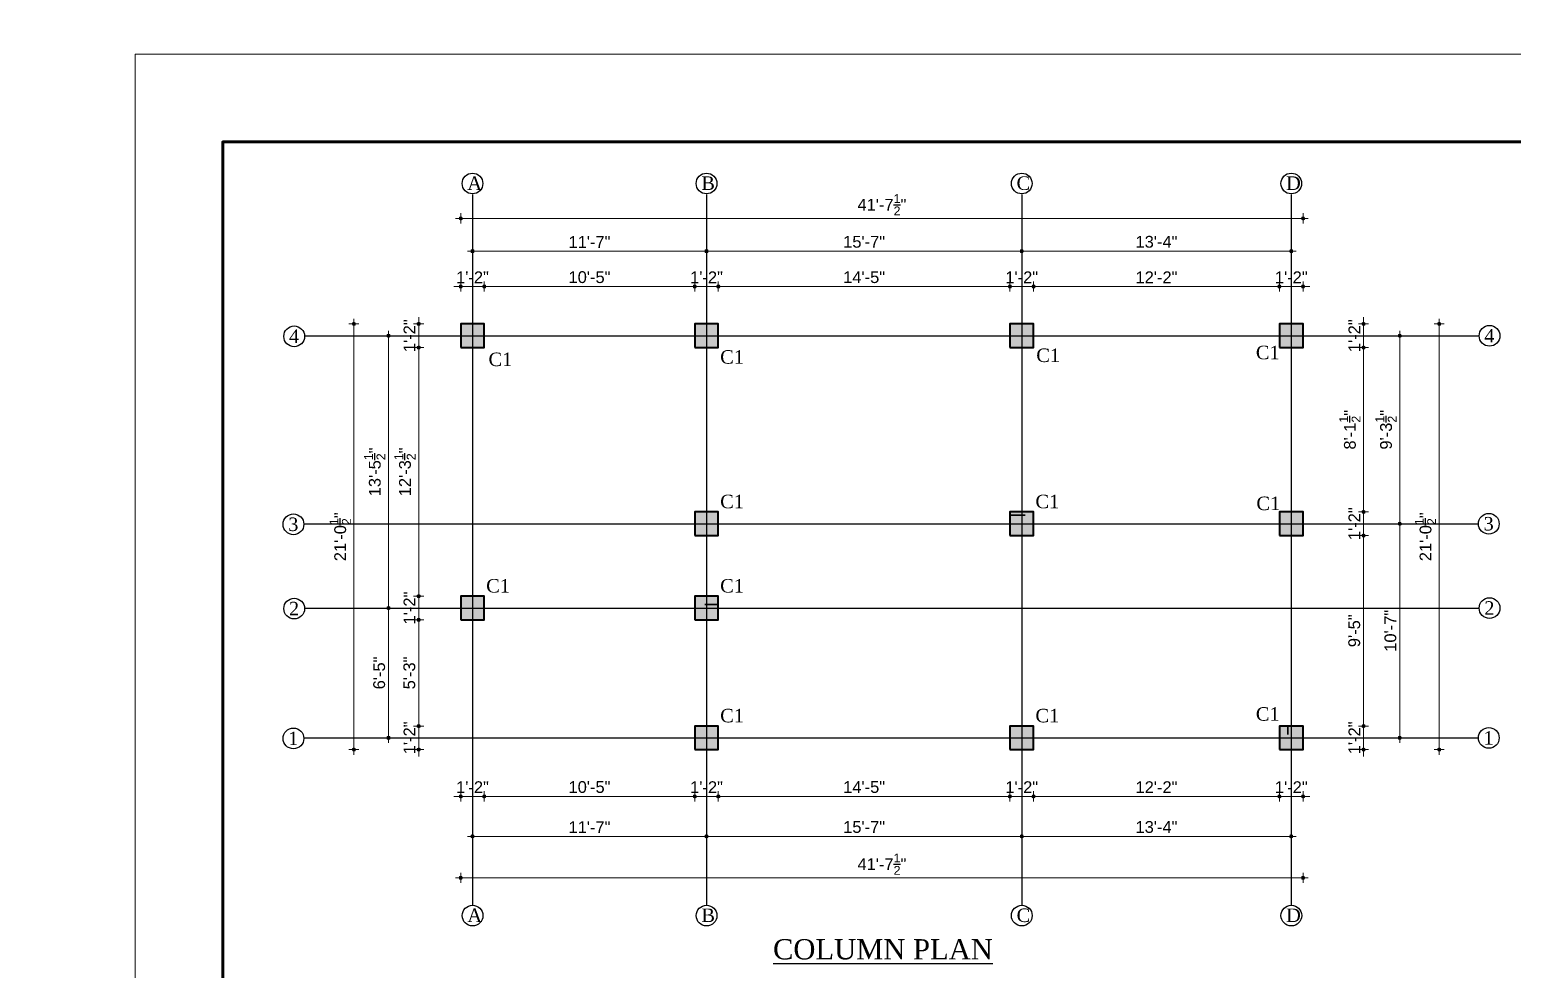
# Model space of a CAD drawing. Header units: inches. Extents: x -12071822 to 12321209, y -1222525 to 1319227.
# Drawn here: x 124303 to 125182, y 49727 to 50285 of the extents above; entities that cross this region are included whole.
import ezdxf
from ezdxf.enums import TextEntityAlignment as Align

# ---------------------------------------------------------------- set-up
doc = ezdxf.new("R2010")
doc.units = ezdxf.units.IN
doc.header["$MEASUREMENT"] = 0
doc.header["$PDMODE"] = 35
for name, color, linetype, lineweight in [('1', 7, 'Continuous', 13), ('BORDER', 7, 'Continuous', 60), ('Column', 181, 'Continuous', 40), ('Hatch', 9, 'Continuous', 9), ('Toilet', 7, 'Continuous', 25), ('WALL', 1, 'Continuous', 30), ('Walls', 11, 'Continuous', 35), ('Window', 3, 'Continuous', 0), ('Windows', 151, 'Continuous', 15)]:
    doc.layers.add(name, color=color, linetype=linetype, lineweight=lineweight)
doc.styles.add('ordinary', font='times.ttf')
doc.styles.add('ramon', font='arial.ttf')
doc.dimstyles.new('S8', dxfattribs={"dimtxt": 7, "dimasz": 2, "dimexe": 6, "dimexo": 18, "dimgap": 1.9375, "dimtad": 1, "dimdec": 1, "dimzin": 3, "dimdsep": 46, "dimlunit": 4, "dimtxsty": 'ramon', "dimblk": 'dot 2', "dimcen": 0.09375, "dimse1": 1, "dimse2": 1, "dimclrd": 1, "dimclre": 1, "dimclrt": 256, "dimadec": 0, "dimazin": 0, "dimtfac": 0.75, "dimtdec": 1, "dimtix": 1, "dimtmove": 1, "dimatfit": 3, "dimldrblk": 'DOT', "dimfxl": 1, "dimtolj": 1, "dimtzin": 0, "dimlwd": 9, "dimlwe": 9, "dimarcsym": 0})

# ---------------------------------------------------------------- blocks, each defined once
blk = doc.blocks.new('colm')
at = {"layer": 'Hatch'}
h = blk.add_hatch(color=256, dxfattribs=at)
h.dxf.hatch_style = 1
h.paths.add_polyline_path([(66705.71, 8319.73), (66705.71, 8307.73), (66717.71, 8307.73), (66717.71, 8319.73)])
at = {"layer": 'Column'}
blk.add_lwpolyline([(66705.71, 8307.73), (66717.71, 8307.73), (66717.71, 8319.73), (66705.71, 8319.73)], close=True, dxfattribs=at)
blk = doc.blocks.new('dot1')
at = {"layer": 'Hatch'}
h = blk.add_hatch(color=256, dxfattribs=at)
edge = h.paths.add_edge_path()
edge.add_arc((0, 0), 1, 0, 360)
for p, q in [((3, 0), (-3, 0)), ((0, 3), (0, -3))]:
    blk.add_line(p, q, dxfattribs=at)
blk.add_circle((0, 0), 1, dxfattribs=at)
blk = doc.blocks.new('dot 2')
at = {"layer": 'Hatch', "xscale": 0.5, "yscale": 0.5, "zscale": 0.5}
blk.add_blockref('dot1', (0, 0), dxfattribs=at)
blk = doc.blocks.new('*D2551')
at = {"layer": 'Defpoints', "color": 0, "transparency": 16777216}
for p in [(124572.48, 50132.45), (124558.48, 50110.24), (124572.48, 50110.24)]:
    blk.add_point(p, dxfattribs=at)
at = {"layer": 'Toilet', "color": 1, "lineweight": 9, "transparency": 16777216}
for p, q in [((124556.48, 50132.45), (124554.48, 50132.45)), ((124558.48, 50132.45), (124572.48, 50132.45)), ((124574.48, 50132.45), (124576.48, 50132.45))]:
    blk.add_line(p, q, dxfattribs=at)
at = {"layer": 'Toilet', "color": 1, "lineweight": 9, "transparency": 16777216, "xscale": 2, "yscale": 2, "zscale": 2}
blk.add_blockref('dot 2', (124558.48, 50132.45), dxfattribs=at)
at = {"layer": 'Toilet', "color": 1, "lineweight": 9, "transparency": 16777216, "xscale": 2, "yscale": 2, "zscale": 2, "rotation": 180}
blk.add_blockref('dot 2', (124572.48, 50132.45), dxfattribs=at)
at = {"layer": 'Toilet', "transparency": 16777216, "insert": (124565.48, 50137.9), "char_height": 7, "attachment_point": 5, "style": 'ramon'}
blk.add_mtext('\\A1;1\'-2"', dxfattribs=at)
blk = doc.blocks.new('_Dot')
at = {"color": 0, "lineweight": -2}
blk.add_line((-0.5, 0), (-1, 0), dxfattribs=at)
at = {"color": 0, "const_width": 0.5}
blk.add_lwpolyline([(-0.25, 0, 1), (0.25, 0, 1)], format="xyb", close=True, dxfattribs=at)
blk = doc.blocks.new('*D2539')
at = {"layer": 'Defpoints', "color": 0, "transparency": 16777216}
for p in [(124697.3, 50132.45), (124572.48, 50110.24), (124697.3, 50110.24)]:
    blk.add_point(p, dxfattribs=at)
at = {"layer": 'Toilet', "color": 1, "lineweight": 9, "transparency": 16777216}
blk.add_line((124574.48, 50132.45), (124695.3, 50132.45), dxfattribs=at)
at = {"layer": 'Toilet', "color": 1, "lineweight": 9, "transparency": 16777216, "xscale": 2, "yscale": 2, "zscale": 2}
for p, rotation in [((124572.48, 50132.45), 180.0000000068786), ((124697.3, 50132.45), 6.87854744294497e-09)]:
    blk.add_blockref('dot 2', p, dxfattribs=dict(at, rotation=rotation))
at = {"layer": 'Toilet', "transparency": 16777216, "insert": (124634.89, 50137.96), "char_height": 7, "attachment_point": 5, "rotation": 0, "style": 'ramon'}
blk.add_mtext('\\A1;10\'-5"', dxfattribs=at)
blk = doc.blocks.new('*D2540')
at = {"layer": 'Defpoints', "color": 0, "transparency": 16777216}
for p in [(124711.3, 50132.45), (124697.3, 50110.24), (124711.3, 50110.24)]:
    blk.add_point(p, dxfattribs=at)
at = {"layer": 'Toilet', "color": 1, "lineweight": 9, "transparency": 16777216}
for p, q in [((124695.3, 50132.45), (124693.3, 50132.45)), ((124697.3, 50132.45), (124711.3, 50132.45)), ((124713.3, 50132.45), (124715.3, 50132.45))]:
    blk.add_line(p, q, dxfattribs=at)
at = {"layer": 'Toilet', "color": 1, "lineweight": 9, "transparency": 16777216, "xscale": 2, "yscale": 2, "zscale": 2}
for p, rotation in [((124697.3, 50132.45), 6.878577707425393e-09), ((124711.3, 50132.45), 180.0000000068786)]:
    blk.add_blockref('dot 2', p, dxfattribs=dict(at, rotation=rotation))
at = {"layer": 'Toilet', "transparency": 16777216, "insert": (124704.3, 50137.9), "char_height": 7, "attachment_point": 5, "rotation": 0, "style": 'ramon'}
blk.add_mtext('\\A1;1\'-2"', dxfattribs=at)
blk = doc.blocks.new('*D2541')
at = {"layer": 'Defpoints', "color": 0, "transparency": 16777216}
for p in [(124884.3, 50132.45), (124711.3, 50110.24), (124884.3, 50110.24)]:
    blk.add_point(p, dxfattribs=at)
at = {"layer": 'Toilet', "color": 1, "lineweight": 9, "transparency": 16777216}
blk.add_line((124713.3, 50132.45), (124882.3, 50132.45), dxfattribs=at)
at = {"layer": 'Toilet', "color": 1, "lineweight": 9, "transparency": 16777216, "xscale": 2, "yscale": 2, "zscale": 2}
for p, rotation in [((124711.3, 50132.45), 180.0000000068786), ((124884.3, 50132.45), 6.87854744294497e-09)]:
    blk.add_blockref('dot 2', p, dxfattribs=dict(at, rotation=rotation))
at = {"layer": 'Toilet', "transparency": 16777216, "insert": (124797.8, 50137.96), "char_height": 7, "attachment_point": 5, "rotation": 0, "style": 'ramon'}
blk.add_mtext('\\A1;14\'-5"', dxfattribs=at)
blk = doc.blocks.new('*D2542')
at = {"layer": 'Defpoints', "color": 0, "transparency": 16777216}
for p in [(124898.3, 50132.45), (124884.3, 50110.24), (124898.3, 50110.24)]:
    blk.add_point(p, dxfattribs=at)
at = {"layer": 'Toilet', "color": 1, "lineweight": 9, "transparency": 16777216}
for p, q in [((124882.3, 50132.45), (124880.3, 50132.45)), ((124884.3, 50132.45), (124898.3, 50132.45)), ((124900.3, 50132.45), (124902.3, 50132.45))]:
    blk.add_line(p, q, dxfattribs=at)
at = {"layer": 'Toilet', "color": 1, "lineweight": 9, "transparency": 16777216, "xscale": 2, "yscale": 2, "zscale": 2}
for p, rotation in [((124884.3, 50132.45), 6.878577707425393e-09), ((124898.3, 50132.45), 180.0000000068786)]:
    blk.add_blockref('dot 2', p, dxfattribs=dict(at, rotation=rotation))
at = {"layer": 'Toilet', "transparency": 16777216, "insert": (124891.3, 50137.9), "char_height": 7, "attachment_point": 5, "rotation": 0, "style": 'ramon'}
blk.add_mtext('\\A1;1\'-2"', dxfattribs=at)
blk = doc.blocks.new('*D2543')
at = {"layer": 'Defpoints', "color": 0, "transparency": 16777216}
for p in [(125044.17, 50132.45), (124898.3, 50110.24), (125044.17, 50110.24)]:
    blk.add_point(p, dxfattribs=at)
at = {"layer": 'Toilet', "color": 1, "lineweight": 9, "transparency": 16777216}
blk.add_line((124900.3, 50132.45), (125042.17, 50132.45), dxfattribs=at)
at = {"layer": 'Toilet', "color": 1, "lineweight": 9, "transparency": 16777216, "xscale": 2, "yscale": 2, "zscale": 2}
for p, rotation in [((124898.3, 50132.45), 180.0000000068786), ((125044.17, 50132.45), 6.87854744294497e-09)]:
    blk.add_blockref('dot 2', p, dxfattribs=dict(at, rotation=rotation))
at = {"layer": 'Toilet', "transparency": 16777216, "insert": (124971.23, 50137.9), "char_height": 7, "attachment_point": 5, "rotation": 0, "style": 'ramon'}
blk.add_mtext('\\A1;12\'-2"', dxfattribs=at)
blk = doc.blocks.new('*D2544')
at = {"layer": 'Defpoints', "color": 0, "transparency": 16777216}
for p in [(125058.17, 50132.45), (125044.17, 50110.24), (125058.17, 50110.24)]:
    blk.add_point(p, dxfattribs=at)
at = {"layer": 'Toilet', "color": 1, "lineweight": 9, "transparency": 16777216}
for p, q in [((125042.17, 50132.45), (125040.17, 50132.45)), ((125044.17, 50132.45), (125058.17, 50132.45)), ((125060.17, 50132.45), (125062.17, 50132.45))]:
    blk.add_line(p, q, dxfattribs=at)
at = {"layer": 'Toilet', "color": 1, "lineweight": 9, "transparency": 16777216, "xscale": 2, "yscale": 2, "zscale": 2}
for p, rotation in [((125044.17, 50132.45), 6.878577707425393e-09), ((125058.17, 50132.45), 180.0000000068786)]:
    blk.add_blockref('dot 2', p, dxfattribs=dict(at, rotation=rotation))
at = {"layer": 'Toilet', "transparency": 16777216, "insert": (125051.17, 50137.9), "char_height": 7, "attachment_point": 5, "rotation": 0, "style": 'ramon'}
blk.add_mtext('\\A1;1\'-2"', dxfattribs=at)
blk = doc.blocks.new('*D2552')
at = {"layer": 'Defpoints', "color": 0, "transparency": 16777216}
for p in [(124704.3, 50153.41), (124565.48, 50110.24), (124704.3, 50110.24)]:
    blk.add_point(p, dxfattribs=at)
at = {"layer": 'Toilet', "color": 1, "lineweight": 9, "transparency": 16777216}
blk.add_line((124567.48, 50153.41), (124702.3, 50153.41), dxfattribs=at)
at = {"layer": 'Toilet', "color": 1, "lineweight": 9, "transparency": 16777216, "xscale": 2, "yscale": 2, "zscale": 2, "rotation": 180}
blk.add_blockref('dot 2', (124565.48, 50153.41), dxfattribs=at)
at = {"layer": 'Toilet', "color": 1, "lineweight": 9, "transparency": 16777216, "xscale": 2, "yscale": 2, "zscale": 2}
blk.add_blockref('dot 2', (124704.3, 50153.41), dxfattribs=at)
at = {"layer": 'Toilet', "transparency": 16777216, "insert": (124634.89, 50158.87), "char_height": 7, "attachment_point": 5, "style": 'ramon'}
blk.add_mtext('\\A1;11\'-7"', dxfattribs=at)
blk = doc.blocks.new('*D2553')
at = {"layer": 'Defpoints', "color": 0, "transparency": 16777216}
for p in [(124891.3, 50153.41), (124891.3, 50153.41), (124704.3, 50110.24)]:
    blk.add_point(p, dxfattribs=at)
at = {"layer": 'Toilet', "color": 1, "lineweight": 9, "transparency": 16777216}
blk.add_line((124706.3, 50153.41), (124889.3, 50153.41), dxfattribs=at)
at = {"layer": 'Toilet', "color": 1, "lineweight": 9, "transparency": 16777216, "xscale": 2, "yscale": 2, "zscale": 2, "rotation": 180}
blk.add_blockref('dot 2', (124704.3, 50153.41), dxfattribs=at)
at = {"layer": 'Toilet', "color": 1, "lineweight": 9, "transparency": 16777216, "xscale": 2, "yscale": 2, "zscale": 2}
blk.add_blockref('dot 2', (124891.3, 50153.41), dxfattribs=at)
at = {"layer": 'Toilet', "transparency": 16777216, "insert": (124797.8, 50158.93), "char_height": 7, "attachment_point": 5, "style": 'ramon'}
blk.add_mtext('\\A1;15\'-7"', dxfattribs=at)
blk = doc.blocks.new('*D2554')
at = {"layer": 'Defpoints', "color": 0, "transparency": 16777216}
for p in [(124891.3, 50153.41), (125051.17, 50153.41), (125051.17, 50153.41)]:
    blk.add_point(p, dxfattribs=at)
at = {"layer": 'Toilet', "color": 1, "lineweight": 9, "transparency": 16777216}
blk.add_line((124893.3, 50153.41), (125049.17, 50153.41), dxfattribs=at)
at = {"layer": 'Toilet', "color": 1, "lineweight": 9, "transparency": 16777216, "xscale": 2, "yscale": 2, "zscale": 2, "rotation": 180}
blk.add_blockref('dot 2', (124891.3, 50153.41), dxfattribs=at)
at = {"layer": 'Toilet', "color": 1, "lineweight": 9, "transparency": 16777216, "xscale": 2, "yscale": 2, "zscale": 2}
blk.add_blockref('dot 2', (125051.17, 50153.41), dxfattribs=at)
at = {"layer": 'Toilet', "transparency": 16777216, "insert": (124971.23, 50158.93), "char_height": 7, "attachment_point": 5, "style": 'ramon'}
blk.add_mtext('\\A1;13\'-4"', dxfattribs=at)
blk = doc.blocks.new('*D2555')
at = {"layer": 'Defpoints', "color": 0, "transparency": 16777216}
for p in [(125058.17, 50172.85), (124558.48, 50110.24), (125058.17, 50110.24)]:
    blk.add_point(p, dxfattribs=at)
at = {"layer": 'Toilet', "color": 1, "lineweight": 9, "transparency": 16777216}
blk.add_line((124560.48, 50172.85), (125056.17, 50172.85), dxfattribs=at)
at = {"layer": 'Toilet', "color": 1, "lineweight": 9, "transparency": 16777216, "xscale": 2, "yscale": 2, "zscale": 2, "rotation": 180}
blk.add_blockref('dot 2', (124558.48, 50172.85), dxfattribs=at)
at = {"layer": 'Toilet', "color": 1, "lineweight": 9, "transparency": 16777216, "xscale": 2, "yscale": 2, "zscale": 2}
blk.add_blockref('dot 2', (125058.17, 50172.85), dxfattribs=at)
at = {"layer": 'Toilet', "transparency": 16777216, "insert": (124808.33, 50180.94), "char_height": 7, "attachment_point": 5, "style": 'ramon'}
blk.add_mtext('\\A1;41\'-7{\\H0.750000x;\\S1/2;}"', dxfattribs=at)
blk = doc.blocks.new('*D2556')
at = {"layer": 'Defpoints', "color": 0, "transparency": 16777216}
for p in [(124558.48, 50110.24), (124533.55, 50096.24), (124558.48, 50096.24)]:
    blk.add_point(p, dxfattribs=at)
at = {"layer": 'Toilet', "color": 1, "lineweight": 9, "transparency": 16777216}
for p, q in [((124533.55, 50112.24), (124533.55, 50114.24)), ((124533.55, 50110.24), (124533.55, 50096.24)), ((124533.55, 50094.24), (124533.55, 50092.24))]:
    blk.add_line(p, q, dxfattribs=at)
at = {"layer": 'Toilet', "color": 1, "lineweight": 9, "transparency": 16777216, "xscale": 2, "yscale": 2, "zscale": 2}
for p, rotation in [((124533.55, 50110.24), 270), ((124533.55, 50096.24), 90)]:
    blk.add_blockref('dot 2', p, dxfattribs=dict(at, rotation=rotation))
at = {"layer": 'Toilet', "transparency": 16777216, "insert": (124528.09, 50103.24), "char_height": 7, "attachment_point": 5, "rotation": 90, "style": 'ramon'}
blk.add_mtext('\\A1;1\'-2"', dxfattribs=at)
blk = doc.blocks.new('*D2557')
at = {"layer": 'Defpoints', "color": 0, "transparency": 16777216}
for p in [(124558.48, 50096.24), (124533.55, 49948.74), (124558.48, 49948.74)]:
    blk.add_point(p, dxfattribs=at)
at = {"layer": 'Toilet', "color": 1, "lineweight": 9, "transparency": 16777216}
blk.add_line((124533.55, 50094.24), (124533.55, 49950.74), dxfattribs=at)
at = {"layer": 'Toilet', "color": 1, "lineweight": 9, "transparency": 16777216, "xscale": 2, "yscale": 2, "zscale": 2}
for p, rotation in [((124533.55, 50096.24), 90), ((124533.55, 49948.74), 270)]:
    blk.add_blockref('dot 2', p, dxfattribs=dict(at, rotation=rotation))
at = {"layer": 'Toilet', "transparency": 16777216, "insert": (124525.4, 50022.49), "char_height": 7, "attachment_point": 5, "rotation": 90, "style": 'ramon'}
blk.add_mtext('\\A1;12\'-3{\\H0.750000x;\\S1/2;}"', dxfattribs=at)
blk = doc.blocks.new('*D2558')
at = {"layer": 'Defpoints', "color": 0, "transparency": 16777216}
for p in [(124558.48, 49948.74), (124533.55, 49934.74), (124558.48, 49934.74)]:
    blk.add_point(p, dxfattribs=at)
at = {"layer": 'Toilet', "color": 1, "lineweight": 9, "transparency": 16777216}
for p, q in [((124533.55, 49950.74), (124533.55, 49952.74)), ((124533.55, 49948.74), (124533.55, 49934.74)), ((124533.55, 49932.74), (124533.55, 49930.74))]:
    blk.add_line(p, q, dxfattribs=at)
at = {"layer": 'Toilet', "color": 1, "lineweight": 9, "transparency": 16777216, "xscale": 2, "yscale": 2, "zscale": 2}
for p, rotation in [((124533.55, 49948.74), 270), ((124533.55, 49934.74), 90)]:
    blk.add_blockref('dot 2', p, dxfattribs=dict(at, rotation=rotation))
at = {"layer": 'Toilet', "transparency": 16777216, "insert": (124528.09, 49941.74), "char_height": 7, "attachment_point": 5, "rotation": 90, "style": 'ramon'}
blk.add_mtext('\\A1;1\'-2"', dxfattribs=at)
blk = doc.blocks.new('*D2559')
at = {"layer": 'Defpoints', "color": 0, "transparency": 16777216}
for p in [(124558.48, 49934.74), (124533.55, 49871.74), (124697.3, 49871.74)]:
    blk.add_point(p, dxfattribs=at)
at = {"layer": 'Toilet', "color": 1, "lineweight": 9, "transparency": 16777216}
blk.add_line((124533.55, 49932.74), (124533.55, 49873.74), dxfattribs=at)
at = {"layer": 'Toilet', "color": 1, "lineweight": 9, "transparency": 16777216, "xscale": 2, "yscale": 2, "zscale": 2}
for p, rotation in [((124533.55, 49934.74), 90), ((124533.55, 49871.74), 270)]:
    blk.add_blockref('dot 2', p, dxfattribs=dict(at, rotation=rotation))
at = {"layer": 'Toilet', "transparency": 16777216, "insert": (124528.03, 49903.24), "char_height": 7, "attachment_point": 5, "rotation": 90, "style": 'ramon'}
blk.add_mtext('\\A1;5\'-3"', dxfattribs=at)
blk = doc.blocks.new('*D2560')
at = {"layer": 'Defpoints', "color": 0, "transparency": 16777216}
for p in [(124697.3, 49871.74), (124533.55, 49857.74), (124697.3, 49857.74)]:
    blk.add_point(p, dxfattribs=at)
at = {"layer": 'Toilet', "color": 1, "lineweight": 9, "transparency": 16777216}
for p, q in [((124533.55, 49873.74), (124533.55, 49875.74)), ((124533.55, 49871.74), (124533.55, 49857.74)), ((124533.55, 49855.74), (124533.55, 49853.74))]:
    blk.add_line(p, q, dxfattribs=at)
at = {"layer": 'Toilet', "color": 1, "lineweight": 9, "transparency": 16777216, "xscale": 2, "yscale": 2, "zscale": 2}
for p, rotation in [((124533.55, 49871.74), 270), ((124533.55, 49857.74), 90)]:
    blk.add_blockref('dot 2', p, dxfattribs=dict(at, rotation=rotation))
at = {"layer": 'Toilet', "transparency": 16777216, "insert": (124528.09, 49864.74), "char_height": 7, "attachment_point": 5, "rotation": 90, "style": 'ramon'}
blk.add_mtext('\\A1;1\'-2"', dxfattribs=at)
blk = doc.blocks.new('*D2545')
at = {"layer": 'Defpoints', "color": 0, "transparency": 16777216}
for p in [(124515.65, 49941.74), (124561.11, 49941.74), (124561.11, 49864.74)]:
    blk.add_point(p, dxfattribs=at)
at = {"layer": 'Toilet', "color": 1, "lineweight": 9, "transparency": 16777216}
blk.add_line((124515.65, 49866.74), (124515.65, 49939.74), dxfattribs=at)
at = {"layer": 'Toilet', "color": 1, "lineweight": 9, "transparency": 16777216, "xscale": 2, "yscale": 2, "zscale": 2}
for p, rotation in [((124515.65, 49941.74), 90), ((124515.65, 49864.74), 270)]:
    blk.add_blockref('dot 2', p, dxfattribs=dict(at, rotation=rotation))
at = {"layer": 'Toilet', "transparency": 16777216, "insert": (124510.14, 49903.24), "char_height": 7, "attachment_point": 5, "rotation": 90, "style": 'ramon'}
blk.add_mtext('\\A1;6\'-5"', dxfattribs=at)
blk = doc.blocks.new('*D2561')
at = {"layer": 'Defpoints', "color": 0, "transparency": 16777216}
for p in [(124515.65, 50103.24), (124558.48, 50103.24), (124561.11, 49941.74)]:
    blk.add_point(p, dxfattribs=at)
at = {"layer": 'Toilet', "color": 1, "lineweight": 9, "transparency": 16777216}
blk.add_line((124515.65, 49943.74), (124515.65, 50101.24), dxfattribs=at)
at = {"layer": 'Toilet', "color": 1, "lineweight": 9, "transparency": 16777216, "xscale": 2, "yscale": 2, "zscale": 2}
for p, rotation in [((124515.65, 50103.24), 90), ((124515.65, 49941.74), 270)]:
    blk.add_blockref('dot 2', p, dxfattribs=dict(at, rotation=rotation))
at = {"layer": 'Toilet', "transparency": 16777216, "insert": (124507.5, 50022.49), "char_height": 7, "attachment_point": 5, "rotation": 90, "style": 'ramon'}
blk.add_mtext('\\A1;13\'-5{\\H0.750000x;\\S1/2;}"', dxfattribs=at)
blk = doc.blocks.new('*D2562')
at = {"layer": 'Defpoints', "color": 0, "transparency": 16777216}
for p in [(124495.13, 50110.24), (124697.3, 50110.24), (124697.3, 49857.74)]:
    blk.add_point(p, dxfattribs=at)
at = {"layer": 'Toilet', "color": 1, "lineweight": 9, "transparency": 16777216}
blk.add_line((124495.13, 49859.74), (124495.13, 50108.24), dxfattribs=at)
at = {"layer": 'Toilet', "color": 1, "lineweight": 9, "transparency": 16777216, "xscale": 2, "yscale": 2, "zscale": 2}
for p, rotation in [((124495.13, 50110.24), 90), ((124495.13, 49857.74), 270)]:
    blk.add_blockref('dot 2', p, dxfattribs=dict(at, rotation=rotation))
at = {"layer": 'Toilet', "transparency": 16777216, "insert": (124486.98, 49983.99), "char_height": 7, "attachment_point": 5, "rotation": 90, "style": 'ramon'}
blk.add_mtext('\\A1;21\'-0{\\H0.750000x;\\S1/2;}"', dxfattribs=at)
blk = doc.blocks.new('*D2546')
at = {"layer": 'Defpoints', "color": 0, "transparency": 16777216}
for p in [(125058.17, 49871.74), (125094.07, 49871.74), (125058.17, 49857.74)]:
    blk.add_point(p, dxfattribs=at)
at = {"layer": 'Toilet', "color": 1, "lineweight": 9, "transparency": 16777216}
for p, q in [((125094.07, 49873.74), (125094.07, 49875.74)), ((125094.07, 49857.74), (125094.07, 49871.74)), ((125094.07, 49855.74), (125094.07, 49853.74))]:
    blk.add_line(p, q, dxfattribs=at)
at = {"layer": 'Toilet', "color": 1, "lineweight": 9, "transparency": 16777216, "xscale": 2, "yscale": 2, "zscale": 2}
for p, rotation in [((125094.07, 49871.74), 270), ((125094.07, 49857.74), 90)]:
    blk.add_blockref('dot 2', p, dxfattribs=dict(at, rotation=rotation))
at = {"layer": 'Toilet', "transparency": 16777216, "insert": (125088.62, 49864.74), "char_height": 7, "attachment_point": 5, "rotation": 90, "style": 'ramon'}
blk.add_mtext('\\A1;1\'-2"', dxfattribs=at)
blk = doc.blocks.new('*D2563')
at = {"layer": 'Defpoints', "color": 0, "transparency": 16777216}
for p in [(125058.17, 49984.74), (125094.07, 49984.74), (125058.17, 49871.74)]:
    blk.add_point(p, dxfattribs=at)
at = {"layer": 'Toilet', "color": 1, "lineweight": 9, "transparency": 16777216}
blk.add_line((125094.07, 49873.74), (125094.07, 49982.74), dxfattribs=at)
at = {"layer": 'Toilet', "color": 1, "lineweight": 9, "transparency": 16777216, "xscale": 2, "yscale": 2, "zscale": 2}
for p, rotation in [((125094.07, 49984.74), 90), ((125094.07, 49871.74), 270)]:
    blk.add_blockref('dot 2', p, dxfattribs=dict(at, rotation=rotation))
at = {"layer": 'Toilet', "transparency": 16777216, "insert": (125088.56, 49928.24), "char_height": 7, "attachment_point": 5, "rotation": 90, "style": 'ramon'}
blk.add_mtext('\\A1;9\'-5"', dxfattribs=at)
blk = doc.blocks.new('*D2564')
at = {"layer": 'Defpoints', "color": 0, "transparency": 16777216}
for p in [(125058.17, 49998.74), (125094.07, 49998.74), (125058.17, 49984.74)]:
    blk.add_point(p, dxfattribs=at)
at = {"layer": 'Toilet', "color": 1, "lineweight": 9, "transparency": 16777216}
for p, q in [((125094.07, 50000.74), (125094.07, 50002.74)), ((125094.07, 49984.74), (125094.07, 49998.74)), ((125094.07, 49982.74), (125094.07, 49980.74))]:
    blk.add_line(p, q, dxfattribs=at)
at = {"layer": 'Toilet', "color": 1, "lineweight": 9, "transparency": 16777216, "xscale": 2, "yscale": 2, "zscale": 2}
for p, rotation in [((125094.07, 49998.74), 270), ((125094.07, 49984.74), 90)]:
    blk.add_blockref('dot 2', p, dxfattribs=dict(at, rotation=rotation))
at = {"layer": 'Toilet', "transparency": 16777216, "insert": (125088.62, 49991.74), "char_height": 7, "attachment_point": 5, "rotation": 90, "style": 'ramon'}
blk.add_mtext('\\A1;1\'-2"', dxfattribs=at)
blk = doc.blocks.new('*D2565')
at = {"layer": 'Defpoints', "color": 0, "transparency": 16777216}
for p in [(125058.17, 50096.24), (125094.07, 50096.24), (125058.17, 49998.74)]:
    blk.add_point(p, dxfattribs=at)
at = {"layer": 'Toilet', "color": 1, "lineweight": 9, "transparency": 16777216}
blk.add_line((125094.07, 50000.74), (125094.07, 50094.24), dxfattribs=at)
at = {"layer": 'Toilet', "color": 1, "lineweight": 9, "transparency": 16777216, "xscale": 2, "yscale": 2, "zscale": 2}
for p, rotation in [((125094.07, 50096.24), 90), ((125094.07, 49998.74), 270)]:
    blk.add_blockref('dot 2', p, dxfattribs=dict(at, rotation=rotation))
at = {"layer": 'Toilet', "transparency": 16777216, "insert": (125085.93, 50047.49), "char_height": 7, "attachment_point": 5, "rotation": 90, "style": 'ramon'}
blk.add_mtext('\\A1;8\'-1{\\H0.750000x;\\S1/2;}"', dxfattribs=at)
blk = doc.blocks.new('*D2566')
at = {"layer": 'Defpoints', "color": 0, "transparency": 16777216}
for p in [(125058.17, 50110.24), (125094.07, 50110.24), (125058.17, 50096.24)]:
    blk.add_point(p, dxfattribs=at)
at = {"layer": 'Toilet', "color": 1, "lineweight": 9, "transparency": 16777216}
for p, q in [((125094.07, 50112.24), (125094.07, 50114.24)), ((125094.07, 50096.24), (125094.07, 50110.24)), ((125094.07, 50094.24), (125094.07, 50092.24))]:
    blk.add_line(p, q, dxfattribs=at)
at = {"layer": 'Toilet', "color": 1, "lineweight": 9, "transparency": 16777216, "xscale": 2, "yscale": 2, "zscale": 2}
for p, rotation in [((125094.07, 50110.24), 270), ((125094.07, 50096.24), 90)]:
    blk.add_blockref('dot 2', p, dxfattribs=dict(at, rotation=rotation))
at = {"layer": 'Toilet', "transparency": 16777216, "insert": (125088.62, 50103.24), "char_height": 7, "attachment_point": 5, "rotation": 90, "style": 'ramon'}
blk.add_mtext('\\A1;1\'-2"', dxfattribs=at)
blk = doc.blocks.new('*D2547')
at = {"layer": 'Defpoints', "color": 0, "transparency": 16777216}
for p in [(125011.42, 49991.74), (125115.52, 49991.74), (125011.42, 49864.74)]:
    blk.add_point(p, dxfattribs=at)
at = {"layer": 'Toilet', "color": 1, "lineweight": 9, "transparency": 16777216}
blk.add_line((125115.52, 49866.74), (125115.52, 49989.74), dxfattribs=at)
at = {"layer": 'Toilet', "color": 1, "lineweight": 9, "transparency": 16777216, "xscale": 2, "yscale": 2, "zscale": 2}
for p, rotation in [((125115.52, 49991.74), 90), ((125115.52, 49864.74), 270)]:
    blk.add_blockref('dot 2', p, dxfattribs=dict(at, rotation=rotation))
at = {"layer": 'Toilet', "transparency": 16777216, "insert": (125110.01, 49928.24), "char_height": 7, "attachment_point": 5, "rotation": 90, "style": 'ramon'}
blk.add_mtext('\\A1;10\'-7"', dxfattribs=at)
blk = doc.blocks.new('*D2567')
at = {"layer": 'Defpoints', "color": 0, "transparency": 16777216}
for p in [(125058.17, 50103.24), (125115.52, 50103.24), (125011.42, 49991.74)]:
    blk.add_point(p, dxfattribs=at)
at = {"layer": 'Toilet', "color": 1, "lineweight": 9, "transparency": 16777216}
blk.add_line((125115.52, 49993.74), (125115.52, 50101.24), dxfattribs=at)
at = {"layer": 'Toilet', "color": 1, "lineweight": 9, "transparency": 16777216, "xscale": 2, "yscale": 2, "zscale": 2}
for p, rotation in [((125115.52, 50103.24), 90), ((125115.52, 49991.74), 270)]:
    blk.add_blockref('dot 2', p, dxfattribs=dict(at, rotation=rotation))
at = {"layer": 'Toilet', "transparency": 16777216, "insert": (125107.38, 50047.49), "char_height": 7, "attachment_point": 5, "rotation": 90, "style": 'ramon'}
blk.add_mtext('\\A1;9\'-3{\\H0.750000x;\\S1/2;}"', dxfattribs=at)
blk = doc.blocks.new('*D2548')
at = {"layer": 'Defpoints', "color": 0, "transparency": 16777216}
for p in [(125058.17, 50110.24), (125138.95, 50110.24), (125058.17, 49857.74)]:
    blk.add_point(p, dxfattribs=at)
at = {"layer": 'Toilet', "color": 1, "lineweight": 9, "transparency": 16777216}
blk.add_line((125138.95, 49859.74), (125138.95, 50108.24), dxfattribs=at)
at = {"layer": 'Toilet', "color": 1, "lineweight": 9, "transparency": 16777216, "xscale": 2, "yscale": 2, "zscale": 2}
for p, rotation in [((125138.95, 50110.24), 90), ((125138.95, 49857.74), 270)]:
    blk.add_blockref('dot 2', p, dxfattribs=dict(at, rotation=rotation))
at = {"layer": 'Toilet', "transparency": 16777216, "insert": (125130.8, 49983.99), "char_height": 7, "attachment_point": 5, "rotation": 90, "style": 'ramon'}
blk.add_mtext('\\A1;21\'-0{\\H0.750000x;\\S1/2;}"', dxfattribs=at)
blk = doc.blocks.new('*D2568')
at = {"layer": 'Defpoints', "color": 0, "transparency": 16777216}
for p in [(124558.48, 49934.74), (124572.48, 49934.74), (124572.48, 49830.02)]:
    blk.add_point(p, dxfattribs=at)
at = {"layer": 'Toilet', "color": 1, "lineweight": 9, "transparency": 16777216}
for p, q in [((124556.48, 49830.02), (124554.48, 49830.02)), ((124558.48, 49830.02), (124572.48, 49830.02)), ((124574.48, 49830.02), (124576.48, 49830.02))]:
    blk.add_line(p, q, dxfattribs=at)
at = {"layer": 'Toilet', "color": 1, "lineweight": 9, "transparency": 16777216, "xscale": 2, "yscale": 2, "zscale": 2}
blk.add_blockref('dot 2', (124558.48, 49830.02), dxfattribs=at)
at = {"layer": 'Toilet', "color": 1, "lineweight": 9, "transparency": 16777216, "xscale": 2, "yscale": 2, "zscale": 2, "rotation": 180}
blk.add_blockref('dot 2', (124572.48, 49830.02), dxfattribs=at)
at = {"layer": 'Toilet', "transparency": 16777216, "insert": (124565.48, 49835.47), "char_height": 7, "attachment_point": 5, "style": 'ramon'}
blk.add_mtext('\\A1;1\'-2"', dxfattribs=at)
blk = doc.blocks.new('*D2569')
at = {"layer": 'Defpoints', "color": 0, "transparency": 16777216}
for p in [(124572.48, 49934.74), (124697.3, 49857.74), (124697.3, 49830.02)]:
    blk.add_point(p, dxfattribs=at)
at = {"layer": 'Toilet', "color": 1, "lineweight": 9, "transparency": 16777216}
blk.add_line((124574.48, 49830.02), (124695.3, 49830.02), dxfattribs=at)
at = {"layer": 'Toilet', "color": 1, "lineweight": 9, "transparency": 16777216, "xscale": 2, "yscale": 2, "zscale": 2, "rotation": 180}
blk.add_blockref('dot 2', (124572.48, 49830.02), dxfattribs=at)
at = {"layer": 'Toilet', "color": 1, "lineweight": 9, "transparency": 16777216, "xscale": 2, "yscale": 2, "zscale": 2}
blk.add_blockref('dot 2', (124697.3, 49830.02), dxfattribs=at)
at = {"layer": 'Toilet', "transparency": 16777216, "insert": (124634.89, 49835.53), "char_height": 7, "attachment_point": 5, "style": 'ramon'}
blk.add_mtext('\\A1;10\'-5"', dxfattribs=at)
blk = doc.blocks.new('*D2570')
at = {"layer": 'Defpoints', "color": 0, "transparency": 16777216}
for p in [(124697.3, 49857.74), (124711.3, 49857.74), (124711.3, 49830.02)]:
    blk.add_point(p, dxfattribs=at)
at = {"layer": 'Toilet', "color": 1, "lineweight": 9, "transparency": 16777216}
for p, q in [((124695.3, 49830.02), (124693.3, 49830.02)), ((124697.3, 49830.02), (124711.3, 49830.02)), ((124713.3, 49830.02), (124715.3, 49830.02))]:
    blk.add_line(p, q, dxfattribs=at)
at = {"layer": 'Toilet', "color": 1, "lineweight": 9, "transparency": 16777216, "xscale": 2, "yscale": 2, "zscale": 2}
blk.add_blockref('dot 2', (124697.3, 49830.02), dxfattribs=at)
at = {"layer": 'Toilet', "color": 1, "lineweight": 9, "transparency": 16777216, "xscale": 2, "yscale": 2, "zscale": 2, "rotation": 180}
blk.add_blockref('dot 2', (124711.3, 49830.02), dxfattribs=at)
at = {"layer": 'Toilet', "transparency": 16777216, "insert": (124704.3, 49835.47), "char_height": 7, "attachment_point": 5, "style": 'ramon'}
blk.add_mtext('\\A1;1\'-2"', dxfattribs=at)
blk = doc.blocks.new('*D2571')
at = {"layer": 'Defpoints', "color": 0, "transparency": 16777216}
for p in [(124711.3, 49857.74), (124884.3, 49857.74), (124884.3, 49830.02)]:
    blk.add_point(p, dxfattribs=at)
at = {"layer": 'Toilet', "color": 1, "lineweight": 9, "transparency": 16777216}
blk.add_line((124713.3, 49830.02), (124882.3, 49830.02), dxfattribs=at)
at = {"layer": 'Toilet', "color": 1, "lineweight": 9, "transparency": 16777216, "xscale": 2, "yscale": 2, "zscale": 2, "rotation": 180}
blk.add_blockref('dot 2', (124711.3, 49830.02), dxfattribs=at)
at = {"layer": 'Toilet', "color": 1, "lineweight": 9, "transparency": 16777216, "xscale": 2, "yscale": 2, "zscale": 2}
blk.add_blockref('dot 2', (124884.3, 49830.02), dxfattribs=at)
at = {"layer": 'Toilet', "transparency": 16777216, "insert": (124797.8, 49835.53), "char_height": 7, "attachment_point": 5, "style": 'ramon'}
blk.add_mtext('\\A1;14\'-5"', dxfattribs=at)
blk = doc.blocks.new('*D2549')
at = {"layer": 'Defpoints', "color": 0, "transparency": 16777216}
for p in [(124884.3, 49857.74), (124898.3, 49857.74), (124898.3, 49830.02)]:
    blk.add_point(p, dxfattribs=at)
at = {"layer": 'Toilet', "color": 1, "lineweight": 9, "transparency": 16777216}
for p, q in [((124882.3, 49830.02), (124880.3, 49830.02)), ((124884.3, 49830.02), (124898.3, 49830.02)), ((124900.3, 49830.02), (124902.3, 49830.02))]:
    blk.add_line(p, q, dxfattribs=at)
at = {"layer": 'Toilet', "color": 1, "lineweight": 9, "transparency": 16777216, "xscale": 2, "yscale": 2, "zscale": 2}
blk.add_blockref('dot 2', (124884.3, 49830.02), dxfattribs=at)
at = {"layer": 'Toilet', "color": 1, "lineweight": 9, "transparency": 16777216, "xscale": 2, "yscale": 2, "zscale": 2, "rotation": 180}
blk.add_blockref('dot 2', (124898.3, 49830.02), dxfattribs=at)
at = {"layer": 'Toilet', "transparency": 16777216, "insert": (124891.3, 49835.47), "char_height": 7, "attachment_point": 5, "style": 'ramon'}
blk.add_mtext('\\A1;1\'-2"', dxfattribs=at)
blk = doc.blocks.new('*D2550')
at = {"layer": 'Defpoints', "color": 0, "transparency": 16777216}
for p in [(124898.3, 49857.74), (125044.17, 49857.74), (125044.17, 49830.02)]:
    blk.add_point(p, dxfattribs=at)
at = {"layer": 'Toilet', "color": 1, "lineweight": 9, "transparency": 16777216}
blk.add_line((124900.3, 49830.02), (125042.17, 49830.02), dxfattribs=at)
at = {"layer": 'Toilet', "color": 1, "lineweight": 9, "transparency": 16777216, "xscale": 2, "yscale": 2, "zscale": 2, "rotation": 180}
blk.add_blockref('dot 2', (124898.3, 49830.02), dxfattribs=at)
at = {"layer": 'Toilet', "color": 1, "lineweight": 9, "transparency": 16777216, "xscale": 2, "yscale": 2, "zscale": 2}
blk.add_blockref('dot 2', (125044.17, 49830.02), dxfattribs=at)
at = {"layer": 'Toilet', "transparency": 16777216, "insert": (124971.23, 49835.47), "char_height": 7, "attachment_point": 5, "style": 'ramon'}
blk.add_mtext('\\A1;12\'-2"', dxfattribs=at)
blk = doc.blocks.new('*D2572')
at = {"layer": 'Defpoints', "color": 0, "transparency": 16777216}
for p in [(125044.17, 49857.74), (125058.17, 49857.74), (125058.17, 49830.02)]:
    blk.add_point(p, dxfattribs=at)
at = {"layer": 'Toilet', "color": 1, "lineweight": 9, "transparency": 16777216}
for p, q in [((125042.17, 49830.02), (125040.17, 49830.02)), ((125044.17, 49830.02), (125058.17, 49830.02)), ((125060.17, 49830.02), (125062.17, 49830.02))]:
    blk.add_line(p, q, dxfattribs=at)
at = {"layer": 'Toilet', "color": 1, "lineweight": 9, "transparency": 16777216, "xscale": 2, "yscale": 2, "zscale": 2}
blk.add_blockref('dot 2', (125044.17, 49830.02), dxfattribs=at)
at = {"layer": 'Toilet', "color": 1, "lineweight": 9, "transparency": 16777216, "xscale": 2, "yscale": 2, "zscale": 2, "rotation": 180}
blk.add_blockref('dot 2', (125058.17, 49830.02), dxfattribs=at)
at = {"layer": 'Toilet', "transparency": 16777216, "insert": (125051.17, 49835.47), "char_height": 7, "attachment_point": 5, "style": 'ramon'}
blk.add_mtext('\\A1;1\'-2"', dxfattribs=at)
blk = doc.blocks.new('*D2573')
at = {"layer": 'Defpoints', "color": 0, "transparency": 16777216}
for p in [(124565.48, 49934.74), (124704.3, 49934.74), (124704.3, 49806.31)]:
    blk.add_point(p, dxfattribs=at)
at = {"layer": 'Toilet', "color": 1, "lineweight": 9, "transparency": 16777216}
blk.add_line((124567.48, 49806.31), (124702.3, 49806.31), dxfattribs=at)
at = {"layer": 'Toilet', "color": 1, "lineweight": 9, "transparency": 16777216, "xscale": 2, "yscale": 2, "zscale": 2, "rotation": 180}
blk.add_blockref('dot 2', (124565.48, 49806.31), dxfattribs=at)
at = {"layer": 'Toilet', "color": 1, "lineweight": 9, "transparency": 16777216, "xscale": 2, "yscale": 2, "zscale": 2}
blk.add_blockref('dot 2', (124704.3, 49806.31), dxfattribs=at)
at = {"layer": 'Toilet', "transparency": 16777216, "insert": (124634.89, 49811.76), "char_height": 7, "attachment_point": 5, "style": 'ramon'}
blk.add_mtext('\\A1;11\'-7"', dxfattribs=at)
blk = doc.blocks.new('*D2574')
at = {"layer": 'Defpoints', "color": 0, "transparency": 16777216}
for p in [(124704.3, 49934.74), (124891.3, 49857.74), (124891.3, 49806.31)]:
    blk.add_point(p, dxfattribs=at)
at = {"layer": 'Toilet', "color": 1, "lineweight": 9, "transparency": 16777216}
blk.add_line((124706.3, 49806.31), (124889.3, 49806.31), dxfattribs=at)
at = {"layer": 'Toilet', "color": 1, "lineweight": 9, "transparency": 16777216, "xscale": 2, "yscale": 2, "zscale": 2, "rotation": 180}
blk.add_blockref('dot 2', (124704.3, 49806.31), dxfattribs=at)
at = {"layer": 'Toilet', "color": 1, "lineweight": 9, "transparency": 16777216, "xscale": 2, "yscale": 2, "zscale": 2}
blk.add_blockref('dot 2', (124891.3, 49806.31), dxfattribs=at)
at = {"layer": 'Toilet', "transparency": 16777216, "insert": (124797.8, 49811.82), "char_height": 7, "attachment_point": 5, "style": 'ramon'}
blk.add_mtext('\\A1;15\'-7"', dxfattribs=at)
blk = doc.blocks.new('*D2575')
at = {"layer": 'Defpoints', "color": 0, "transparency": 16777216}
for p in [(124891.3, 49857.74), (125051.17, 49857.74), (125051.17, 49806.31)]:
    blk.add_point(p, dxfattribs=at)
at = {"layer": 'Toilet', "color": 1, "lineweight": 9, "transparency": 16777216}
blk.add_line((124893.3, 49806.31), (125049.17, 49806.31), dxfattribs=at)
at = {"layer": 'Toilet', "color": 1, "lineweight": 9, "transparency": 16777216, "xscale": 2, "yscale": 2, "zscale": 2, "rotation": 180}
blk.add_blockref('dot 2', (124891.3, 49806.31), dxfattribs=at)
at = {"layer": 'Toilet', "color": 1, "lineweight": 9, "transparency": 16777216, "xscale": 2, "yscale": 2, "zscale": 2}
blk.add_blockref('dot 2', (125051.17, 49806.31), dxfattribs=at)
at = {"layer": 'Toilet', "transparency": 16777216, "insert": (124971.23, 49811.83), "char_height": 7, "attachment_point": 5, "style": 'ramon'}
blk.add_mtext('\\A1;13\'-4"', dxfattribs=at)
blk = doc.blocks.new('*D2576')
at = {"layer": 'Defpoints', "color": 0, "transparency": 16777216}
for p in [(124558.48, 49934.74), (125058.17, 49857.74), (125058.17, 49781.72)]:
    blk.add_point(p, dxfattribs=at)
at = {"layer": 'Toilet', "color": 1, "lineweight": 9, "transparency": 16777216}
blk.add_line((124560.48, 49781.72), (125056.17, 49781.72), dxfattribs=at)
at = {"layer": 'Toilet', "color": 1, "lineweight": 9, "transparency": 16777216, "xscale": 2, "yscale": 2, "zscale": 2, "rotation": 180}
blk.add_blockref('dot 2', (124558.48, 49781.72), dxfattribs=at)
at = {"layer": 'Toilet', "color": 1, "lineweight": 9, "transparency": 16777216, "xscale": 2, "yscale": 2, "zscale": 2}
blk.add_blockref('dot 2', (125058.17, 49781.72), dxfattribs=at)
at = {"layer": 'Toilet', "transparency": 16777216, "insert": (124808.33, 49789.8), "char_height": 7, "attachment_point": 5, "style": 'ramon'}
blk.add_mtext('\\A1;41\'-7{\\H0.750000x;\\S1/2;}"', dxfattribs=at)

msp = doc.modelspace()

# ---------------------------------------------------------------- linework, layer by layer
for p, q in [((124565.48, 50187.05), (124565.48, 49765.19)), ((124704.3, 50187.05), (124704.3, 49765.19)), ((124891.3, 50187.05), (124891.3, 49765.19)), ((125051.17, 50187.05), (125051.17, 49765.19))]:
    msp.add_line(p, q)
at = {"layer": 'BORDER'}
msp.add_lwpolyline([(127480.18, 50218.25), (127480.18, 48127.4), (124417.35, 48127.4), (124417.35, 50218.25)], close=True, dxfattribs=at)
at = {"layer": 'Toilet'}
for p, q in [((124465.85, 50103.24), (125162.28, 50103.24)), ((124465.41, 49991.74), (125162.28, 49991.74)), ((124465.85, 49941.74), (125162.28, 49941.74)), ((124465.41, 49864.74), (125162.28, 49864.74))]:
    msp.add_line(p, q, dxfattribs=at)
for centre in [(124565.48, 50193.54), (124704.3, 50193.54), (124891.3, 50193.54), (125051.17, 50193.54), (124459.7, 50102.89), (125168.78, 50103.21), (124459.27, 49991.39), (125168.35, 49991.71), (124459.7, 49941.39), (125168.78, 49941.71), (124459.27, 49864.39), (125168.35, 49864.71), (124565.52, 49759.29), (124704.33, 49759.29), (124891.33, 49759.29), (125051.21, 49759.29)]:
    msp.add_circle(centre, 6.15, dxfattribs=at)
at = {"layer": 'Walls'}
for p, q in [((124893.3, 49996.74), (124884.3, 49996.74)), ((124711.3, 49943.74), (124703.3, 49943.74)), ((124711.3, 49943.74), (124711.3, 49934.74)), ((124703.3, 49934.74), (124711.3, 49934.74)), ((125049.17, 49871.74), (125049.17, 49866.74))]:
    msp.add_line(p, q, dxfattribs=at)
at = {"layer": 'Window'}
msp.add_lwpolyline([(127532.18, 50270.25), (127532.18, 48075.4), (124365.35, 48075.4), (124365.35, 50270.25)], close=True, dxfattribs=at)
at = {"layer": 'Windows'}
msp.add_circle((127888.68, 49173.51), 6257.09, dxfattribs=at)

# ---------------------------------------------------------------- block references
at = {"layer": 'Column', "xscale": 1.166666666667879, "yscale": 1.166666666667879, "zscale": 1.166666666667879}
for p in [(46735.16, 40403.89), (46873.97, 40403.89), (47060.97, 40403.89), (47220.85, 40403.89), (46873.97, 40292.39), (47060.97, 40292.39), (47220.85, 40292.39), (46735.16, 40242.39), (46873.97, 40242.39), (46873.97, 40165.39), (47060.97, 40165.39), (47220.85, 40165.39)]:
    msp.add_blockref('colm', p, dxfattribs=at)

# ---------------------------------------------------------------- texts
at = {"layer": '1', "char_height": 8, "width": 20.1234, "attachment_point": 1, "style": 'ordinary'}
for s, insert in [('A', (124562.39, 50197.75)), ('B', (124701.21, 50197.75)), ('C', (124888.21, 50197.75)), ('D', (125048.08, 50197.75)), ('4', (125165.67, 50107.24)), ('4', (124456.59, 50106.92)), ('C1', (124574.98, 50093.24)), ('C1', (124712.41, 50094.68)), ('C1', (124899.92, 50095.66)), ('C1', (125030.19, 50097.31)), ('C1', (124712.41, 50008.93)), ('C1', (124899.41, 50008.93)), ('C1', (125030.49, 50007.82)), ('3', (124456.15, 49995.42)), ('3', (125165.23, 49995.75)), ('C1', (124573.6, 49958.93)), ('C1', (124712.41, 49958.93)), ('2', (124456.59, 49945.42)), ('2', (125165.67, 49945.75)), ('C1', (124712.41, 49881.93)), ('C1', (124899.41, 49881.93)), ('C1', (125030.18, 49882.91)), ('1', (124456.15, 49868.42)), ('1', (125165.23, 49868.75)), ('A', (124562.43, 49763.5)), ('B', (124701.24, 49763.5)), ('C', (124888.24, 49763.5)), ('D', (125048.12, 49763.5))]:
    msp.add_mtext(s, dxfattribs=dict(at, insert=insert))
at = {"layer": 'WALL', "style": 'ordinary'}
msp.add_text('%%UCOLUMN PLAN', height=12, dxfattribs=at).set_placement((124808.94, 49739.34), align=Align.MIDDLE_CENTER)

# ---------------------------------------------------------------- dimensions: what is measured, and where the dimension line sits
at = {"layer": 'Toilet'}
for p1, p2, distance, picture, middle in [((124558.48, 50110.24), (125058.17, 50110.24), 62.61, '*D2555', (124808.33, 50180.94)), ((124565.48, 50110.24), (124704.3, 50110.24), 43.18, '*D2552', (124634.89, 50158.87)), ((124558.48, 50110.24), (124572.48, 50110.24), 22.21, '*D2551', (124565.48, 50137.9)), ((124558.48, 50110.24), (124558.48, 50096.24), -24.93, '*D2556', (124528.09, 50103.24)), ((125058.17, 49857.74), (125058.17, 50110.24), -80.78, '*D2548', (125130.8, 49983.99)), ((125011.42, 49864.74), (125011.42, 49991.74), -104.1, '*D2547', (125110.01, 49928.24)), ((124561.11, 49864.74), (124561.11, 49941.74), 45.46, '*D2545', (124510.14, 49903.24))]:
    dim = msp.add_aligned_dim(p1=p1, p2=p2, distance=distance, dimstyle='S8', override={"dimfxl": 2, "dimfxlon": 1, "dimarcsym": 1}, dxfattribs=at)
    dim.commit()
    dim.dimension.update_dxf_attribs({"geometry": picture, "text_midpoint": middle})
for base, p1, p2, angle, picture, middle in [((124891.3, 50153.41), (124704.3, 50110.24), (124891.3, 50153.41), 180, '*D2553', (124797.8, 50158.93)), ((125051.17, 50153.41), (124891.3, 50153.41), (125051.17, 50153.41), 180, '*D2554', (124971.23, 50158.93)), ((124697.3, 50132.45), (124572.48, 50110.24), (124697.3, 50110.24), 180, '*D2539', (124634.89, 50137.96)), ((124711.3, 50132.45), (124697.3, 50110.24), (124711.3, 50110.24), 180, '*D2540', (124704.3, 50137.9)), ((124884.3, 50132.45), (124711.3, 50110.24), (124884.3, 50110.24), 180, '*D2541', (124797.8, 50137.96)), ((124898.3, 50132.45), (124884.3, 50110.24), (124898.3, 50110.24), 180, '*D2542', (124891.3, 50137.9)), ((125044.17, 50132.45), (124898.3, 50110.24), (125044.17, 50110.24), 180, '*D2543', (124971.23, 50137.9)), ((125058.17, 50132.45), (125044.17, 50110.24), (125058.17, 50110.24), 180, '*D2544', (125051.17, 50137.9)), ((124495.13, 50110.24), (124697.3, 49857.74), (124697.3, 50110.24), 90, '*D2562', (124486.98, 49983.99)), ((125094.07, 50110.24), (125058.17, 50096.24), (125058.17, 50110.24), 90, '*D2566', (125088.62, 50103.24)), ((124515.65, 50103.24), (124561.11, 49941.74), (124558.48, 50103.24), 270, '*D2561', (124507.5, 50022.49)), ((124533.55, 49948.74), (124558.48, 50096.24), (124558.48, 49948.74), 90, '*D2557', (124525.4, 50022.49)), ((125115.52, 50103.24), (125011.42, 49991.74), (125058.17, 50103.24), 270, '*D2567', (125107.38, 50047.49)), ((125094.07, 50096.24), (125058.17, 49998.74), (125058.17, 50096.24), 90, '*D2565', (125085.93, 50047.49)), ((125094.07, 49998.74), (125058.17, 49984.74), (125058.17, 49998.74), 90, '*D2564', (125088.62, 49991.74)), ((125094.07, 49984.74), (125058.17, 49871.74), (125058.17, 49984.74), 90, '*D2563', (125088.56, 49928.24)), ((124533.55, 49934.74), (124558.48, 49948.74), (124558.48, 49934.74), 90, '*D2558', (124528.09, 49941.74)), ((124533.55, 49871.74), (124558.48, 49934.74), (124697.3, 49871.74), 90, '*D2559', (124528.03, 49903.24)), ((124533.55, 49857.74), (124697.3, 49871.74), (124697.3, 49857.74), 90, '*D2560', (124528.09, 49864.74)), ((125094.07, 49871.74), (125058.17, 49857.74), (125058.17, 49871.74), 90, '*D2546', (125088.62, 49864.74))]:
    dim = msp.add_linear_dim(base=base, p1=p1, p2=p2, angle=angle, dimstyle='S8', override={"dimfxl": 2, "dimfxlon": 1, "dimarcsym": 1}, dxfattribs=at)
    dim.commit()
    dim.dimension.update_dxf_attribs({"geometry": picture, "text_midpoint": middle})
for base, p1, p2, picture, middle in [((124572.48, 49830.02), (124558.48, 49934.74), (124572.48, 49934.74), '*D2568', (124565.48, 49835.47)), ((125058.17, 49781.72), (124558.48, 49934.74), (125058.17, 49857.74), '*D2576', (124808.33, 49789.8)), ((124704.3, 49806.31), (124565.48, 49934.74), (124704.3, 49934.74), '*D2573', (124634.89, 49811.76)), ((124697.3, 49830.02), (124572.48, 49934.74), (124697.3, 49857.74), '*D2569', (124634.89, 49835.53)), ((124891.3, 49806.31), (124704.3, 49934.74), (124891.3, 49857.74), '*D2574', (124797.8, 49811.82)), ((124711.3, 49830.02), (124697.3, 49857.74), (124711.3, 49857.74), '*D2570', (124704.3, 49835.47)), ((124884.3, 49830.02), (124711.3, 49857.74), (124884.3, 49857.74), '*D2571', (124797.8, 49835.53)), ((124898.3, 49830.02), (124884.3, 49857.74), (124898.3, 49857.74), '*D2549', (124891.3, 49835.47)), ((125051.17, 49806.31), (124891.3, 49857.74), (125051.17, 49857.74), '*D2575', (124971.23, 49811.83)), ((125044.17, 49830.02), (124898.3, 49857.74), (125044.17, 49857.74), '*D2550', (124971.23, 49835.47)), ((125058.17, 49830.02), (125044.17, 49857.74), (125058.17, 49857.74), '*D2572', (125051.17, 49835.47))]:
    dim = msp.add_linear_dim(base=base, p1=p1, p2=p2, dimstyle='S8', override={"dimfxl": 2, "dimfxlon": 1, "dimarcsym": 1}, dxfattribs=at)
    dim.commit()
    dim.dimension.update_dxf_attribs({"geometry": picture, "text_midpoint": middle})

doc.saveas('drawing.dxf')
